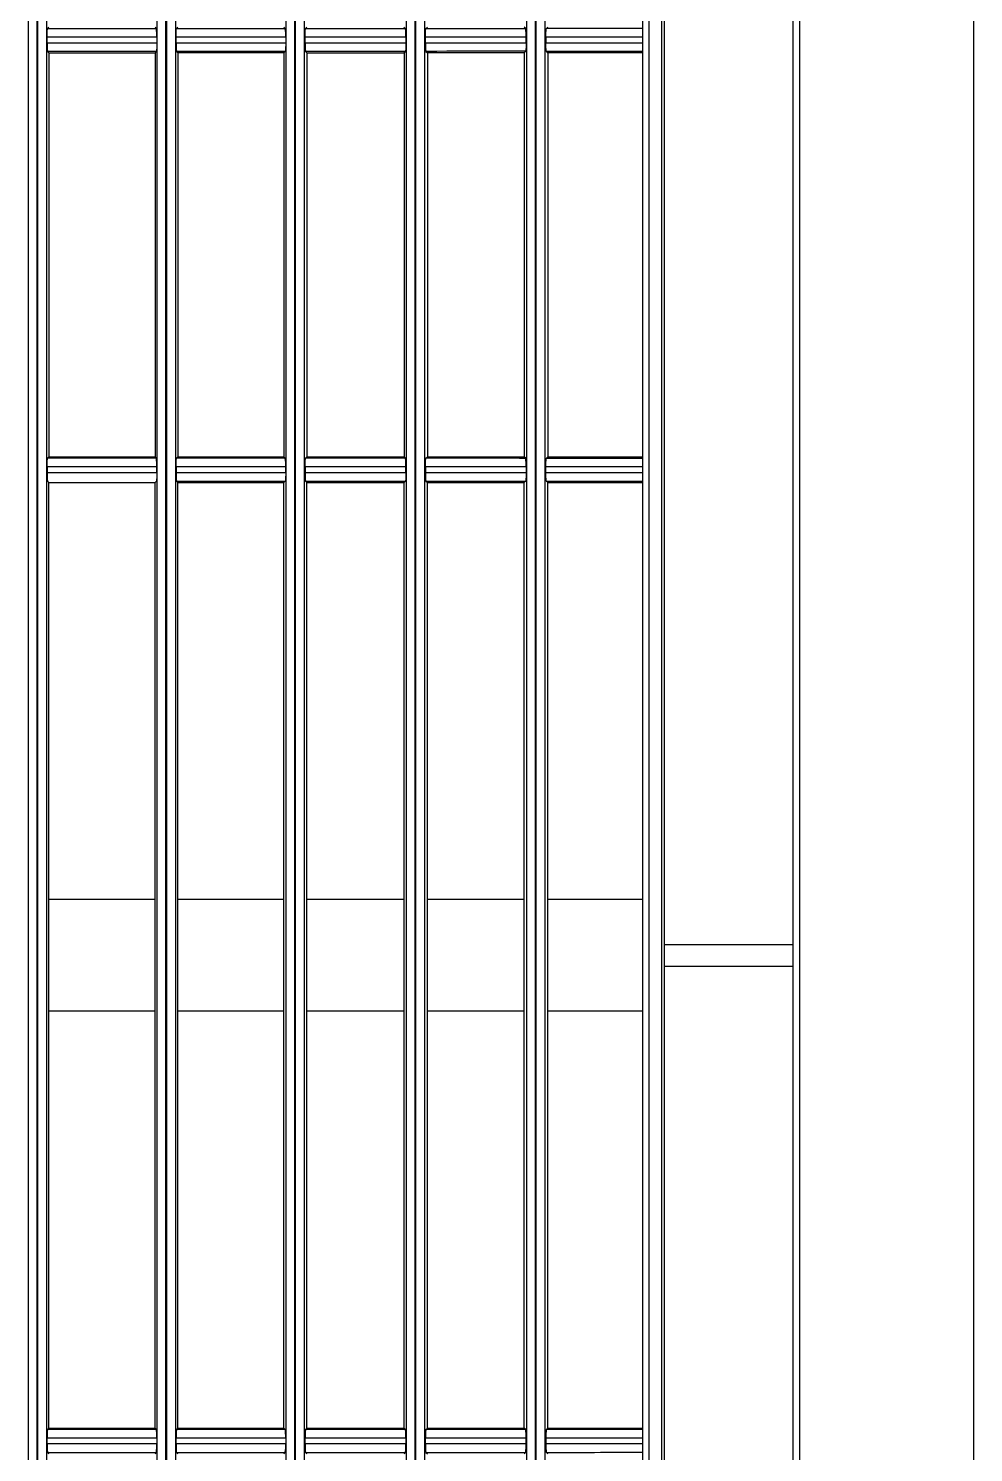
# Model space of a CAD drawing. Header units: centimetres. Extents: x 31 to 22766, y 238 to 3306.
# Drawn here: x 1274.03 to 1285.03, y 1961.11 to 1977.68 of the extents above; entities that cross this region are included whole.
import ezdxf
from ezdxf.xclip import XClip

# ---------------------------------------------------------------- set-up
doc = ezdxf.new("R2010")
doc.units = ezdxf.units.CM
doc.header["$XCLIPFRAME"] = 0

# ---------------------------------------------------------------- blocks, each defined once
blk = doc.blocks.new('fxaq 2.8 kw iç ünite')
at = {"color": 7, "linetype": 'Continuous', "true_color": 0xffffff}
for p, q in [((11468.52, 4098.561), (11531.12, 4098.561)), ((11468.52, 4098.551), (11531.12, 4098.551)), ((11468.645, 4098.661), (11530.995, 4098.661)), ((11530.995, 4098.451), (11468.645, 4098.451)), ((11494.037, 4098.439), (11494.02, 4098.422)), ((11494.038, 4098.439), (11494.037, 4098.439)), ((11494.04, 4098.44), (11494.038, 4098.439)), ((11494.042, 4098.44), (11494.04, 4098.44)), ((11494.045, 4098.441), (11494.042, 4098.44)), ((11494.05, 4098.441), (11494.045, 4098.441)), ((11494.055, 4098.442), (11494.05, 4098.441)), ((11494.06, 4098.442), (11494.055, 4098.442)), ((11494.067, 4098.443), (11494.06, 4098.442)), ((11494.074, 4098.443), (11494.067, 4098.443)), ((11494.082, 4098.443), (11494.074, 4098.443)), ((11494.09, 4098.443), (11494.082, 4098.443)), ((11494.099, 4098.444), (11494.09, 4098.443)), ((11494.108, 4098.444), (11494.099, 4098.444)), ((11494.117, 4098.444), (11494.108, 4098.444)), ((11494.126, 4098.444), (11494.117, 4098.444)), ((11494.136, 4098.444), (11494.126, 4098.444)), ((11494.136, 4098.444), (11494.204, 4098.444)), ((11494.136, 4098.306), (11494.136, 4098.444)), ((11494.304, 4098.439), (11494.32, 4098.422)), ((11494.32, 4098.422), (11494.32, 4097.188)), ((11494.32, 4098.422), (11505.32, 4098.422)), ((11499.17, 4097.188), (11499.17, 4098.422)), ((11500.47, 4097.188), (11500.47, 4098.422)), ((11505.337, 4098.439), (11505.32, 4098.422)), ((11505.32, 4098.422), (11505.32, 4097.188)), ((11505.504, 4098.444), (11505.436, 4098.444)), ((11505.504, 4098.306), (11505.504, 4098.444)), ((11505.504, 4098.444), (11505.514, 4098.444)), ((11505.514, 4098.444), (11505.524, 4098.444)), ((11505.524, 4098.444), (11505.533, 4098.444)), ((11505.533, 4098.444), (11505.541, 4098.444)), ((11505.541, 4098.444), (11505.55, 4098.443)), ((11505.55, 4098.443), (11505.558, 4098.443)), ((11505.558, 4098.443), (11505.566, 4098.443)), ((11505.566, 4098.443), (11505.573, 4098.443)), ((11505.573, 4098.443), (11505.58, 4098.442)), ((11505.58, 4098.442), (11505.586, 4098.442)), ((11505.586, 4098.442), (11505.591, 4098.441)), ((11505.591, 4098.441), (11505.595, 4098.441)), ((11505.595, 4098.441), (11505.598, 4098.44)), ((11505.598, 4098.44), (11505.601, 4098.44)), ((11505.601, 4098.44), (11505.603, 4098.439)), ((11505.603, 4098.439), (11505.604, 4098.439)), ((11505.604, 4098.439), (11505.62, 4098.422)), ((11510.32, 4098.422), (11505.62, 4098.422)), ((11505.62, 4098.422), (11505.62, 4097.188)), ((11510.337, 4098.439), (11510.32, 4098.422)), ((11510.32, 4098.422), (11510.32, 4098.422)), ((11510.32, 4098.422), (11510.32, 4097.188)), ((11510.337, 4098.302), (11510.337, 4098.439)), ((11510.436, 4098.444), (11510.504, 4098.444)), ((11510.504, 4098.306), (11510.504, 4098.444)), ((11510.504, 4098.444), (11510.514, 4098.444)), ((11510.514, 4098.444), (11510.524, 4098.444)), ((11510.524, 4098.444), (11510.533, 4098.444)), ((11510.533, 4098.444), (11510.541, 4098.444)), ((11510.541, 4098.444), (11510.55, 4098.443)), ((11510.55, 4098.443), (11510.558, 4098.443)), ((11510.558, 4098.443), (11510.566, 4098.443)), ((11510.566, 4098.443), (11510.573, 4098.443)), ((11510.573, 4098.443), (11510.58, 4098.442)), ((11510.58, 4098.442), (11510.586, 4098.442)), ((11510.586, 4098.442), (11510.591, 4098.441)), ((11510.591, 4098.441), (11510.595, 4098.441)), ((11510.595, 4098.441), (11510.598, 4098.44)), ((11510.598, 4098.44), (11510.601, 4098.44)), ((11510.601, 4098.44), (11510.603, 4098.439)), ((11510.603, 4098.439), (11510.604, 4098.439)), ((11510.604, 4098.439), (11510.604, 4098.302)), ((11510.604, 4098.439), (11510.62, 4098.422)), ((11494.136, 4098.175), (11494.136, 4098.306)), ((11505.504, 4098.175), (11505.504, 4098.306)), ((11510.337, 4098.172), (11510.337, 4098.302)), ((11510.504, 4098.175), (11510.504, 4098.306)), ((11510.604, 4098.302), (11510.604, 4098.172)), ((11494.136, 4098.049), (11494.136, 4098.175)), ((11494.136, 4097.925), (11494.136, 4098.049)), ((11505.504, 4098.049), (11505.504, 4098.175)), ((11505.504, 4097.925), (11505.504, 4098.049)), ((11510.337, 4098.047), (11510.337, 4098.172)), ((11510.337, 4097.924), (11510.337, 4098.047)), ((11510.504, 4098.049), (11510.504, 4098.175)), ((11510.504, 4097.925), (11510.504, 4098.049)), ((11510.604, 4098.172), (11510.604, 4098.047)), ((11510.604, 4098.047), (11510.604, 4097.924)), ((11494.136, 4097.804), (11494.136, 4097.925)), ((11505.504, 4097.804), (11505.504, 4097.925)), ((11510.337, 4097.804), (11510.337, 4097.924)), ((11510.504, 4097.804), (11510.504, 4097.925)), ((11510.604, 4097.924), (11510.604, 4097.804)), ((11494.136, 4097.682), (11494.136, 4097.804)), ((11494.137, 4097.559), (11494.136, 4097.682)), ((11505.504, 4097.682), (11505.504, 4097.804)), ((11505.504, 4097.559), (11505.504, 4097.682)), ((11510.337, 4097.683), (11510.337, 4097.804)), ((11510.337, 4097.561), (11510.337, 4097.683)), ((11510.504, 4097.682), (11510.504, 4097.804)), ((11510.504, 4097.559), (11510.504, 4097.682)), ((11510.604, 4097.804), (11510.604, 4097.683)), ((11510.604, 4097.683), (11510.604, 4097.561)), ((11494.137, 4097.433), (11494.137, 4097.559)), ((11505.504, 4097.433), (11505.504, 4097.559)), ((11510.337, 4097.436), (11510.337, 4097.561)), ((11510.504, 4097.433), (11510.504, 4097.559)), ((11510.604, 4097.561), (11510.604, 4097.436)), ((11494.137, 4097.303), (11494.137, 4097.433)), ((11505.504, 4097.303), (11505.504, 4097.433)), ((11510.337, 4097.307), (11510.337, 4097.436)), ((11510.504, 4097.303), (11510.504, 4097.433)), ((11510.604, 4097.436), (11510.604, 4097.307)), ((11494.02, 4097.188), (11494.037, 4097.172)), ((11494.137, 4097.167), (11494.137, 4097.303)), ((11494.32, 4097.188), (11494.304, 4097.172)), ((11494.32, 4097.188), (11505.32, 4097.188)), ((11505.32, 4097.188), (11505.337, 4097.172)), ((11505.504, 4097.167), (11505.504, 4097.303)), ((11505.62, 4097.188), (11505.604, 4097.172)), ((11510.32, 4097.188), (11505.62, 4097.188)), ((11510.32, 4097.188), (11510.32, 4097.188)), ((11510.32, 4097.188), (11510.337, 4097.172)), ((11510.337, 4097.172), (11510.337, 4097.307)), ((11510.504, 4097.167), (11510.504, 4097.303)), ((11510.604, 4097.307), (11510.604, 4097.172)), ((11510.62, 4097.188), (11510.604, 4097.172)), ((11468.52, 4097.061), (11531.12, 4097.061)), ((11468.52, 4097.051), (11531.12, 4097.051)), ((11468.645, 4097.161), (11530.995, 4097.161)), ((11494.204, 4097.167), (11494.137, 4097.167)), ((11494.204, 4097.167), (11494.214, 4097.167)), ((11494.214, 4097.167), (11494.223, 4097.167)), ((11494.223, 4097.167), (11494.232, 4097.167)), ((11494.232, 4097.167), (11494.241, 4097.167)), ((11494.241, 4097.167), (11494.25, 4097.167)), ((11494.25, 4097.167), (11494.258, 4097.168)), ((11494.258, 4097.168), (11494.266, 4097.168)), ((11494.266, 4097.168), (11494.273, 4097.168)), ((11494.273, 4097.168), (11494.28, 4097.169)), ((11494.28, 4097.169), (11494.286, 4097.169)), ((11494.286, 4097.169), (11494.291, 4097.169)), ((11494.291, 4097.169), (11494.295, 4097.17)), ((11494.295, 4097.17), (11494.298, 4097.17)), ((11494.298, 4097.17), (11494.301, 4097.171)), ((11494.301, 4097.171), (11494.303, 4097.171)), ((11494.303, 4097.171), (11494.304, 4097.172)), ((11505.338, 4097.171), (11505.337, 4097.172)), ((11505.34, 4097.171), (11505.338, 4097.171)), ((11505.342, 4097.17), (11505.34, 4097.171)), ((11505.346, 4097.17), (11505.342, 4097.17)), ((11505.35, 4097.169), (11505.346, 4097.17)), ((11505.355, 4097.169), (11505.35, 4097.169)), ((11505.361, 4097.169), (11505.355, 4097.169)), ((11505.367, 4097.168), (11505.361, 4097.169)), ((11505.375, 4097.168), (11505.367, 4097.168)), ((11505.383, 4097.168), (11505.375, 4097.168)), ((11505.391, 4097.167), (11505.383, 4097.168)), ((11505.399, 4097.167), (11505.391, 4097.167)), ((11505.408, 4097.167), (11505.399, 4097.167)), ((11505.417, 4097.167), (11505.408, 4097.167)), ((11505.427, 4097.167), (11505.417, 4097.167)), ((11505.437, 4097.167), (11505.427, 4097.167)), ((11505.437, 4097.167), (11505.504, 4097.167)), ((11510.338, 4097.171), (11510.337, 4097.172)), ((11510.34, 4097.171), (11510.338, 4097.171)), ((11510.342, 4097.17), (11510.34, 4097.171)), ((11510.346, 4097.17), (11510.342, 4097.17)), ((11510.35, 4097.169), (11510.346, 4097.17)), ((11510.355, 4097.169), (11510.35, 4097.169)), ((11510.361, 4097.169), (11510.355, 4097.169)), ((11510.367, 4097.168), (11510.361, 4097.169)), ((11510.375, 4097.168), (11510.367, 4097.168)), ((11510.383, 4097.168), (11510.375, 4097.168)), ((11510.391, 4097.167), (11510.383, 4097.168)), ((11510.399, 4097.167), (11510.391, 4097.167)), ((11510.408, 4097.167), (11510.399, 4097.167)), ((11510.417, 4097.167), (11510.408, 4097.167)), ((11510.427, 4097.167), (11510.417, 4097.167)), ((11510.437, 4097.167), (11510.427, 4097.167)), ((11510.504, 4097.167), (11510.437, 4097.167)), ((11530.995, 4096.951), (11468.645, 4096.951)), ((11494.037, 4096.938), (11494.02, 4096.921)), ((11494.038, 4096.938), (11494.037, 4096.938)), ((11494.04, 4096.939), (11494.038, 4096.938)), ((11494.042, 4096.939), (11494.04, 4096.939)), ((11494.046, 4096.94), (11494.042, 4096.939)), ((11494.05, 4096.94), (11494.046, 4096.94)), ((11494.055, 4096.941), (11494.05, 4096.94)), ((11494.06, 4096.941), (11494.055, 4096.941)), ((11494.067, 4096.941), (11494.06, 4096.941)), ((11494.074, 4096.942), (11494.067, 4096.941)), ((11494.082, 4096.942), (11494.074, 4096.942)), ((11494.09, 4096.942), (11494.082, 4096.942)), ((11494.099, 4096.942), (11494.09, 4096.942)), ((11494.108, 4096.943), (11494.099, 4096.942)), ((11494.117, 4096.943), (11494.108, 4096.943)), ((11494.126, 4096.943), (11494.117, 4096.943)), ((11494.137, 4096.943), (11494.126, 4096.943)), ((11494.137, 4096.805), (11494.137, 4096.943)), ((11494.137, 4096.943), (11494.204, 4096.943)), ((11494.304, 4096.938), (11494.32, 4096.921)), ((11494.32, 4096.921), (11505.32, 4096.921)), ((11494.32, 4096.921), (11494.32, 4095.689)), ((11499.17, 4095.689), (11499.17, 4096.921)), ((11500.47, 4095.689), (11500.47, 4096.921)), ((11505.337, 4096.938), (11505.32, 4096.921)), ((11505.32, 4096.921), (11505.32, 4095.689)), ((11505.504, 4096.943), (11505.437, 4096.943)), ((11505.504, 4096.943), (11505.514, 4096.943)), ((11505.504, 4096.805), (11505.504, 4096.943)), ((11505.514, 4096.943), (11505.524, 4096.943)), ((11505.524, 4096.943), (11505.533, 4096.943)), ((11505.533, 4096.943), (11505.541, 4096.942)), ((11505.541, 4096.942), (11505.55, 4096.942)), ((11505.55, 4096.942), (11505.558, 4096.942)), ((11505.558, 4096.942), (11505.566, 4096.942)), ((11505.566, 4096.942), (11505.574, 4096.941)), ((11505.574, 4096.941), (11505.58, 4096.941)), ((11505.58, 4096.941), (11505.586, 4096.941)), ((11505.586, 4096.941), (11505.591, 4096.94)), ((11505.591, 4096.94), (11505.595, 4096.94)), ((11505.595, 4096.94), (11505.598, 4096.939)), ((11505.598, 4096.939), (11505.601, 4096.939)), ((11505.601, 4096.939), (11505.602, 4096.938)), ((11505.602, 4096.938), (11505.604, 4096.938)), ((11505.604, 4096.938), (11505.62, 4096.921)), ((11505.62, 4096.921), (11505.62, 4095.689)), ((11510.32, 4096.921), (11505.62, 4096.921)), ((11510.337, 4096.938), (11510.32, 4096.921)), ((11510.32, 4096.921), (11510.32, 4096.921)), ((11510.32, 4096.788), (11510.32, 4096.921)), ((11510.337, 4096.801), (11510.337, 4096.938)), ((11510.437, 4096.943), (11510.504, 4096.943)), ((11510.504, 4096.805), (11510.504, 4096.943)), ((11510.504, 4096.943), (11510.514, 4096.943)), ((11510.514, 4096.943), (11510.524, 4096.943)), ((11510.524, 4096.943), (11510.533, 4096.943)), ((11510.533, 4096.943), (11510.541, 4096.942)), ((11510.541, 4096.942), (11510.55, 4096.942)), ((11510.55, 4096.942), (11510.558, 4096.942)), ((11510.558, 4096.942), (11510.566, 4096.942)), ((11510.566, 4096.942), (11510.574, 4096.941)), ((11510.574, 4096.941), (11510.58, 4096.941)), ((11510.58, 4096.941), (11510.586, 4096.941)), ((11510.586, 4096.941), (11510.591, 4096.94)), ((11510.591, 4096.94), (11510.595, 4096.94)), ((11510.595, 4096.94), (11510.598, 4096.939)), ((11510.598, 4096.939), (11510.601, 4096.939)), ((11510.601, 4096.939), (11510.602, 4096.938)), ((11510.602, 4096.938), (11510.604, 4096.938)), ((11510.604, 4096.938), (11510.604, 4096.801)), ((11510.604, 4096.938), (11510.62, 4096.921)), ((11494.137, 4096.674), (11494.137, 4096.805)), ((11505.504, 4096.674), (11505.504, 4096.805)), ((11510.32, 4096.661), (11510.32, 4096.788)), ((11510.337, 4096.671), (11510.337, 4096.801)), ((11510.504, 4096.674), (11510.504, 4096.805)), ((11510.604, 4096.801), (11510.604, 4096.671)), ((11494.137, 4096.547), (11494.137, 4096.674)), ((11494.137, 4096.424), (11494.137, 4096.547)), ((11505.504, 4096.547), (11505.504, 4096.674)), ((11505.504, 4096.424), (11505.504, 4096.547)), ((11510.32, 4096.539), (11510.32, 4096.661)), ((11510.32, 4096.42), (11510.32, 4096.539)), ((11510.337, 4096.546), (11510.337, 4096.671)), ((11510.337, 4096.423), (11510.337, 4096.546)), ((11510.504, 4096.547), (11510.504, 4096.674)), ((11510.504, 4096.424), (11510.504, 4096.547)), ((11510.604, 4096.671), (11510.604, 4096.546)), ((11510.604, 4096.546), (11510.604, 4096.423)), ((11494.137, 4096.303), (11494.137, 4096.424)), ((11505.504, 4096.303), (11505.504, 4096.424)), ((11510.32, 4096.303), (11510.32, 4096.42)), ((11510.337, 4096.303), (11510.337, 4096.423)), ((11510.504, 4096.303), (11510.504, 4096.424)), ((11510.604, 4096.423), (11510.604, 4096.303)), ((11494.137, 4096.181), (11494.137, 4096.303)), ((11505.504, 4096.181), (11505.504, 4096.303)), ((11510.32, 4096.185), (11510.32, 4096.303)), ((11510.337, 4096.182), (11510.337, 4096.303)), ((11510.504, 4096.181), (11510.504, 4096.303)), ((11510.604, 4096.303), (11510.604, 4096.182)), ((11494.137, 4096.059), (11494.137, 4096.181)), ((11494.137, 4095.933), (11494.137, 4096.059)), ((11505.504, 4096.059), (11505.504, 4096.181)), ((11505.504, 4095.933), (11505.504, 4096.059)), ((11510.32, 4096.067), (11510.32, 4096.185)), ((11510.32, 4095.946), (11510.32, 4096.067)), ((11510.337, 4096.06), (11510.337, 4096.182)), ((11510.337, 4095.936), (11510.337, 4096.06)), ((11510.504, 4096.059), (11510.504, 4096.181)), ((11510.504, 4095.933), (11510.504, 4096.059)), ((11510.604, 4096.182), (11510.604, 4096.06)), ((11510.604, 4096.06), (11510.604, 4095.936)), ((11494.137, 4095.803), (11494.137, 4095.933)), ((11505.504, 4095.803), (11505.504, 4095.933)), ((11510.32, 4095.82), (11510.32, 4095.946)), ((11510.337, 4095.807), (11510.337, 4095.936)), ((11510.504, 4095.803), (11510.504, 4095.933)), ((11510.604, 4095.936), (11510.604, 4095.807)), ((11494.137, 4095.667), (11494.137, 4095.803)), ((11505.504, 4095.667), (11505.504, 4095.803)), ((11510.32, 4095.689), (11510.32, 4095.82)), ((11510.337, 4095.672), (11510.337, 4095.807)), ((11510.504, 4095.667), (11510.504, 4095.803)), ((11510.604, 4095.807), (11510.604, 4095.672)), ((11468.52, 4095.561), (11531.12, 4095.561)), ((11468.52, 4095.551), (11531.12, 4095.551)), ((11468.645, 4095.661), (11530.995, 4095.661)), ((11494.02, 4095.689), (11494.037, 4095.672)), ((11494.204, 4095.667), (11494.137, 4095.667)), ((11494.204, 4095.667), (11494.214, 4095.667)), ((11494.214, 4095.667), (11494.223, 4095.667)), ((11494.223, 4095.667), (11494.232, 4095.667)), ((11494.232, 4095.667), (11494.241, 4095.667)), ((11494.241, 4095.667), (11494.25, 4095.668)), ((11494.25, 4095.668), (11494.258, 4095.668)), ((11494.258, 4095.668), (11494.266, 4095.668)), ((11494.266, 4095.668), (11494.273, 4095.669)), ((11494.273, 4095.669), (11494.28, 4095.669)), ((11494.28, 4095.669), (11494.285, 4095.669)), ((11494.285, 4095.669), (11494.29, 4095.67)), ((11494.29, 4095.67), (11494.295, 4095.67)), ((11494.295, 4095.67), (11494.298, 4095.671)), ((11494.298, 4095.671), (11494.3, 4095.671)), ((11494.3, 4095.671), (11494.302, 4095.672)), ((11494.302, 4095.672), (11494.304, 4095.672)), ((11494.32, 4095.689), (11494.304, 4095.672)), ((11494.32, 4095.689), (11505.32, 4095.689)), ((11505.32, 4095.689), (11505.337, 4095.672)), ((11505.338, 4095.672), (11505.337, 4095.672)), ((11505.34, 4095.671), (11505.338, 4095.672)), ((11505.343, 4095.671), (11505.34, 4095.671)), ((11505.346, 4095.67), (11505.343, 4095.671)), ((11505.35, 4095.67), (11505.346, 4095.67)), ((11505.355, 4095.669), (11505.35, 4095.67)), ((11505.361, 4095.669), (11505.355, 4095.669)), ((11505.368, 4095.669), (11505.361, 4095.669)), ((11505.375, 4095.668), (11505.368, 4095.669)), ((11505.383, 4095.668), (11505.375, 4095.668)), ((11505.391, 4095.668), (11505.383, 4095.668)), ((11505.399, 4095.667), (11505.391, 4095.668)), ((11505.408, 4095.667), (11505.399, 4095.667)), ((11505.417, 4095.667), (11505.408, 4095.667)), ((11505.427, 4095.667), (11505.417, 4095.667)), ((11505.437, 4095.667), (11505.427, 4095.667)), ((11505.437, 4095.667), (11505.504, 4095.667)), ((11505.62, 4095.689), (11505.604, 4095.672)), ((11510.32, 4095.689), (11505.62, 4095.689)), ((11510.32, 4095.689), (11510.337, 4095.672)), ((11510.32, 4095.689), (11510.32, 4095.689)), ((11510.338, 4095.672), (11510.337, 4095.672)), ((11510.34, 4095.671), (11510.338, 4095.672)), ((11510.343, 4095.671), (11510.34, 4095.671)), ((11510.346, 4095.67), (11510.343, 4095.671)), ((11510.35, 4095.67), (11510.346, 4095.67)), ((11510.355, 4095.669), (11510.35, 4095.67)), ((11510.361, 4095.669), (11510.355, 4095.669)), ((11510.368, 4095.669), (11510.361, 4095.669)), ((11510.375, 4095.668), (11510.368, 4095.669)), ((11510.383, 4095.668), (11510.375, 4095.668)), ((11510.391, 4095.668), (11510.383, 4095.668)), ((11510.399, 4095.667), (11510.391, 4095.668)), ((11510.408, 4095.667), (11510.399, 4095.667)), ((11510.417, 4095.667), (11510.408, 4095.667)), ((11510.427, 4095.667), (11510.417, 4095.667)), ((11510.437, 4095.667), (11510.427, 4095.667)), ((11510.504, 4095.667), (11510.437, 4095.667)), ((11510.621, 4095.689), (11510.604, 4095.672)), ((11530.995, 4095.451), (11468.645, 4095.451)), ((11494.037, 4095.436), (11494.02, 4095.419)), ((11494.038, 4095.437), (11494.037, 4095.436)), ((11494.04, 4095.437), (11494.038, 4095.437)), ((11494.043, 4095.438), (11494.04, 4095.437)), ((11494.046, 4095.438), (11494.043, 4095.438)), ((11494.05, 4095.439), (11494.046, 4095.438)), ((11494.055, 4095.439), (11494.05, 4095.439)), ((11494.06, 4095.44), (11494.055, 4095.439)), ((11494.067, 4095.44), (11494.06, 4095.44)), ((11494.074, 4095.44), (11494.067, 4095.44)), ((11494.082, 4095.441), (11494.074, 4095.44)), ((11494.09, 4095.441), (11494.082, 4095.441)), ((11494.099, 4095.441), (11494.09, 4095.441)), ((11494.108, 4095.441), (11494.099, 4095.441)), ((11494.117, 4095.442), (11494.108, 4095.441)), ((11494.127, 4095.442), (11494.117, 4095.442)), ((11494.137, 4095.442), (11494.127, 4095.442)), ((11494.137, 4095.442), (11494.204, 4095.442)), ((11494.137, 4095.315), (11494.137, 4095.442)), ((11494.303, 4095.436), (11494.32, 4095.419)), ((11494.32, 4095.419), (11505.32, 4095.419)), ((11494.32, 4095.419), (11494.32, 4094.289)), ((11499.17, 4094.289), (11499.17, 4095.419)), ((11500.47, 4094.289), (11500.47, 4095.419)), ((11505.337, 4095.436), (11505.32, 4095.419)), ((11505.32, 4095.419), (11505.32, 4094.289)), ((11505.504, 4095.442), (11505.437, 4095.442)), ((11505.504, 4095.315), (11505.504, 4095.442)), ((11505.504, 4095.442), (11505.514, 4095.442)), ((11505.514, 4095.442), (11505.524, 4095.442)), ((11505.524, 4095.442), (11505.533, 4095.441)), ((11505.533, 4095.441), (11505.541, 4095.441)), ((11505.541, 4095.441), (11505.55, 4095.441)), ((11505.55, 4095.441), (11505.558, 4095.441)), ((11505.558, 4095.441), (11505.566, 4095.44)), ((11505.566, 4095.44), (11505.574, 4095.44)), ((11505.574, 4095.44), (11505.58, 4095.44)), ((11505.58, 4095.44), (11505.586, 4095.439)), ((11505.586, 4095.439), (11505.591, 4095.439)), ((11505.591, 4095.439), (11505.595, 4095.438)), ((11505.595, 4095.438), (11505.598, 4095.438)), ((11505.598, 4095.438), (11505.6, 4095.437)), ((11505.6, 4095.437), (11505.602, 4095.437)), ((11505.602, 4095.437), (11505.603, 4095.436)), ((11505.603, 4095.436), (11505.62, 4095.419)), ((11510.32, 4095.419), (11505.62, 4095.419)), ((11505.62, 4095.419), (11505.62, 4094.289)), ((11510.337, 4095.436), (11510.32, 4095.419)), ((11510.32, 4095.419), (11510.32, 4095.419)), ((11510.32, 4095.419), (11510.32, 4094.29)), ((11510.337, 4095.311), (11510.337, 4095.436)), ((11510.437, 4095.442), (11510.504, 4095.442)), ((11510.504, 4095.315), (11510.504, 4095.442)), ((11510.504, 4095.442), (11510.514, 4095.442)), ((11510.514, 4095.442), (11510.524, 4095.442)), ((11510.524, 4095.442), (11510.533, 4095.441)), ((11510.533, 4095.441), (11510.541, 4095.441)), ((11510.541, 4095.441), (11510.55, 4095.441)), ((11510.55, 4095.441), (11510.558, 4095.441)), ((11510.558, 4095.441), (11510.566, 4095.44)), ((11510.566, 4095.44), (11510.574, 4095.44)), ((11510.574, 4095.44), (11510.58, 4095.44)), ((11510.58, 4095.44), (11510.586, 4095.439)), ((11510.586, 4095.439), (11510.591, 4095.439)), ((11510.591, 4095.439), (11510.595, 4095.438)), ((11510.595, 4095.438), (11510.598, 4095.438)), ((11510.598, 4095.438), (11510.6, 4095.437)), ((11510.6, 4095.437), (11510.602, 4095.437)), ((11510.602, 4095.437), (11510.603, 4095.436)), ((11510.603, 4095.436), (11510.603, 4095.311)), ((11510.603, 4095.436), (11510.621, 4095.419)), ((11494.137, 4095.194), (11494.137, 4095.315)), ((11505.504, 4095.194), (11505.504, 4095.315)), ((11510.337, 4095.191), (11510.337, 4095.311)), ((11510.504, 4095.194), (11510.504, 4095.315)), ((11510.603, 4095.311), (11510.603, 4095.191)), ((11494.137, 4095.077), (11494.137, 4095.194)), ((11494.137, 4094.964), (11494.137, 4095.077)), ((11505.504, 4095.077), (11505.504, 4095.194)), ((11505.504, 4094.964), (11505.504, 4095.077)), ((11510.337, 4095.075), (11510.337, 4095.191)), ((11510.337, 4094.963), (11510.337, 4095.075)), ((11510.504, 4095.077), (11510.504, 4095.194)), ((11510.504, 4094.964), (11510.504, 4095.077)), ((11510.603, 4095.191), (11510.603, 4095.075)), ((11510.603, 4095.075), (11510.603, 4094.963)), ((11494.137, 4094.852), (11494.137, 4094.964)), ((11505.503, 4094.852), (11505.504, 4094.964)), ((11510.337, 4094.852), (11510.337, 4094.963)), ((11510.503, 4094.852), (11510.504, 4094.964)), ((11510.603, 4094.963), (11510.603, 4094.852)), ((11494.137, 4094.74), (11494.137, 4094.852)), ((11494.137, 4094.627), (11494.137, 4094.74)), ((11505.503, 4094.74), (11505.503, 4094.852)), ((11505.503, 4094.627), (11505.503, 4094.74)), ((11510.337, 4094.741), (11510.337, 4094.852)), ((11510.337, 4094.629), (11510.337, 4094.741)), ((11510.503, 4094.74), (11510.503, 4094.852)), ((11510.503, 4094.627), (11510.503, 4094.74)), ((11510.603, 4094.852), (11510.603, 4094.741)), ((11510.603, 4094.741), (11510.603, 4094.629)), ((11494.137, 4094.512), (11494.137, 4094.627)), ((11505.503, 4094.512), (11505.503, 4094.627)), ((11510.337, 4094.515), (11510.337, 4094.629)), ((11510.503, 4094.512), (11510.503, 4094.627)), ((11510.603, 4094.629), (11510.603, 4094.515)), ((11494.137, 4094.392), (11494.137, 4094.512)), ((11494.137, 4094.268), (11494.137, 4094.392)), ((11505.503, 4094.392), (11505.503, 4094.512)), ((11505.503, 4094.268), (11505.503, 4094.392)), ((11510.337, 4094.397), (11510.337, 4094.515)), ((11510.337, 4094.273), (11510.337, 4094.397)), ((11510.503, 4094.392), (11510.503, 4094.512)), ((11510.503, 4094.268), (11510.503, 4094.392)), ((11510.603, 4094.515), (11510.603, 4094.397)), ((11510.603, 4094.397), (11510.603, 4094.273)), ((11468.645, 4094.261), (11530.995, 4094.261)), ((11494.02, 4094.289), (11494.037, 4094.273)), ((11494.203, 4094.268), (11494.137, 4094.268)), ((11494.203, 4094.268), (11494.214, 4094.268)), ((11494.214, 4094.268), (11494.223, 4094.268)), ((11494.223, 4094.268), (11494.232, 4094.268)), ((11494.232, 4094.268), (11494.241, 4094.268)), ((11494.241, 4094.268), (11494.25, 4094.268)), ((11494.25, 4094.268), (11494.258, 4094.268)), ((11494.258, 4094.268), (11494.266, 4094.269)), ((11494.266, 4094.269), (11494.273, 4094.269)), ((11494.273, 4094.269), (11494.279, 4094.269)), ((11494.279, 4094.269), (11494.285, 4094.27)), ((11494.285, 4094.27), (11494.29, 4094.27)), ((11494.29, 4094.27), (11494.294, 4094.271)), ((11494.294, 4094.271), (11494.298, 4094.271)), ((11494.298, 4094.271), (11494.3, 4094.272)), ((11494.3, 4094.272), (11494.302, 4094.272)), ((11494.302, 4094.272), (11494.303, 4094.273)), ((11494.32, 4094.289), (11494.303, 4094.273)), ((11494.32, 4094.289), (11505.32, 4094.289)), ((11505.32, 4094.289), (11505.337, 4094.273)), ((11505.339, 4094.272), (11505.337, 4094.273)), ((11505.341, 4094.272), (11505.339, 4094.272)), ((11505.343, 4094.271), (11505.341, 4094.272)), ((11505.346, 4094.271), (11505.343, 4094.271)), ((11505.35, 4094.27), (11505.346, 4094.271)), ((11505.355, 4094.27), (11505.35, 4094.27)), ((11505.361, 4094.269), (11505.355, 4094.27)), ((11505.368, 4094.269), (11505.361, 4094.269)), ((11505.375, 4094.269), (11505.368, 4094.269)), ((11505.383, 4094.268), (11505.375, 4094.269)), ((11505.391, 4094.268), (11505.383, 4094.268)), ((11505.4, 4094.268), (11505.391, 4094.268)), ((11505.408, 4094.268), (11505.4, 4094.268)), ((11505.417, 4094.268), (11505.408, 4094.268)), ((11505.427, 4094.268), (11505.417, 4094.268)), ((11505.437, 4094.268), (11505.427, 4094.268)), ((11505.437, 4094.268), (11505.503, 4094.268)), ((11505.62, 4094.289), (11505.603, 4094.273)), ((11510.32, 4094.289), (11505.62, 4094.289)), ((11510.32, 4094.289), (11510.32, 4094.29)), ((11510.32, 4094.29), (11510.337, 4094.273)), ((11510.339, 4094.272), (11510.337, 4094.273)), ((11510.341, 4094.272), (11510.339, 4094.272)), ((11510.343, 4094.271), (11510.341, 4094.272)), ((11510.346, 4094.271), (11510.343, 4094.271)), ((11510.35, 4094.27), (11510.346, 4094.271)), ((11510.355, 4094.27), (11510.35, 4094.27)), ((11510.361, 4094.269), (11510.355, 4094.27)), ((11510.368, 4094.269), (11510.361, 4094.269)), ((11510.375, 4094.269), (11510.368, 4094.269)), ((11510.383, 4094.268), (11510.375, 4094.269)), ((11510.391, 4094.268), (11510.383, 4094.268)), ((11510.4, 4094.268), (11510.391, 4094.268)), ((11510.408, 4094.268), (11510.4, 4094.268)), ((11510.417, 4094.268), (11510.408, 4094.268)), ((11510.427, 4094.268), (11510.417, 4094.268)), ((11510.437, 4094.268), (11510.427, 4094.268)), ((11510.503, 4094.268), (11510.437, 4094.268)), ((11510.621, 4094.29), (11510.603, 4094.273)), ((11468.52, 4094.161), (11531.12, 4094.161)), ((11468.52, 4094.151), (11531.12, 4094.151)), ((11530.995, 4094.051), (11468.645, 4094.051)), ((11494.039, 4094.036), (11494.037, 4094.035)), ((11494.041, 4094.036), (11494.039, 4094.036)), ((11494.043, 4094.037), (11494.041, 4094.036)), ((11494.046, 4094.037), (11494.043, 4094.037)), ((11494.05, 4094.038), (11494.046, 4094.037)), ((11494.055, 4094.038), (11494.05, 4094.038)), ((11494.06, 4094.038), (11494.055, 4094.038)), ((11494.067, 4094.039), (11494.06, 4094.038)), ((11494.074, 4094.039), (11494.067, 4094.039)), ((11494.082, 4094.039), (11494.074, 4094.039)), ((11494.09, 4094.04), (11494.082, 4094.039)), ((11494.099, 4094.04), (11494.09, 4094.04)), ((11494.108, 4094.04), (11494.099, 4094.04)), ((11494.117, 4094.04), (11494.108, 4094.04)), ((11494.127, 4094.04), (11494.117, 4094.04)), ((11494.137, 4094.04), (11494.127, 4094.04)), ((11494.137, 4094.04), (11494.203, 4094.04)), ((11494.137, 4093.914), (11494.137, 4094.04)), ((11505.503, 4094.04), (11505.437, 4094.04)), ((11505.503, 4094.04), (11505.514, 4094.04)), ((11505.503, 4093.914), (11505.503, 4094.04)), ((11505.514, 4094.04), (11505.523, 4094.04)), ((11505.523, 4094.04), (11505.533, 4094.04)), ((11505.533, 4094.04), (11505.541, 4094.04)), ((11505.541, 4094.04), (11505.55, 4094.04)), ((11505.55, 4094.04), (11505.559, 4094.039)), ((11505.559, 4094.039), (11505.566, 4094.039)), ((11505.566, 4094.039), (11505.574, 4094.039)), ((11505.574, 4094.039), (11505.58, 4094.038)), ((11505.58, 4094.038), (11505.586, 4094.038)), ((11505.586, 4094.038), (11505.591, 4094.038)), ((11505.591, 4094.038), (11505.594, 4094.037)), ((11505.594, 4094.037), (11505.598, 4094.037)), ((11505.598, 4094.037), (11505.6, 4094.036)), ((11505.6, 4094.036), (11505.602, 4094.036)), ((11505.602, 4094.036), (11505.603, 4094.035)), ((11510.437, 4094.04), (11510.503, 4094.04)), ((11510.503, 4093.914), (11510.503, 4094.04)), ((11510.503, 4094.04), (11510.514, 4094.04)), ((11510.514, 4094.04), (11510.523, 4094.04)), ((11510.523, 4094.04), (11510.533, 4094.04)), ((11510.533, 4094.04), (11510.541, 4094.04)), ((11510.541, 4094.04), (11510.55, 4094.04)), ((11510.55, 4094.04), (11510.559, 4094.039)), ((11510.559, 4094.039), (11510.566, 4094.039)), ((11510.566, 4094.039), (11510.574, 4094.039)), ((11510.574, 4094.039), (11510.58, 4094.038)), ((11510.58, 4094.038), (11510.586, 4094.038)), ((11510.586, 4094.038), (11510.591, 4094.038)), ((11510.591, 4094.038), (11510.594, 4094.037)), ((11510.594, 4094.037), (11510.598, 4094.037)), ((11510.598, 4094.037), (11510.6, 4094.036)), ((11510.6, 4094.036), (11510.602, 4094.036)), ((11510.602, 4094.036), (11510.603, 4094.035)), ((11494.037, 4094.035), (11494.02, 4094.018)), ((11494.137, 4093.793), (11494.137, 4093.914)), ((11494.303, 4094.035), (11494.32, 4094.018)), ((11494.32, 4094.018), (11505.32, 4094.018)), ((11494.32, 4094.018), (11494.32, 4092.89)), ((11499.17, 4092.89), (11499.17, 4094.018)), ((11500.47, 4092.89), (11500.47, 4094.018)), ((11505.337, 4094.035), (11505.32, 4094.018)), ((11505.32, 4094.018), (11505.32, 4092.89)), ((11505.503, 4093.793), (11505.503, 4093.914)), ((11505.603, 4094.035), (11505.62, 4094.018)), ((11505.62, 4094.018), (11505.62, 4092.89)), ((11510.32, 4094.018), (11505.62, 4094.018)), ((11510.337, 4094.035), (11510.32, 4094.017)), ((11510.32, 4094.018), (11510.32, 4094.017)), ((11510.32, 4092.891), (11510.32, 4094.017)), ((11510.337, 4093.909), (11510.337, 4094.035)), ((11510.338, 4093.79), (11510.337, 4093.909)), ((11510.503, 4093.793), (11510.503, 4093.914)), ((11510.603, 4094.035), (11510.603, 4093.909)), ((11510.603, 4094.035), (11510.621, 4094.017)), ((11510.603, 4093.909), (11510.603, 4093.79)), ((11494.137, 4093.676), (11494.137, 4093.793)), ((11505.503, 4093.676), (11505.503, 4093.793)), ((11510.338, 4093.674), (11510.338, 4093.79)), ((11510.503, 4093.676), (11510.503, 4093.793)), ((11510.603, 4093.79), (11510.603, 4093.674)), ((11494.137, 4093.563), (11494.137, 4093.676)), ((11494.137, 4093.451), (11494.137, 4093.563)), ((11505.503, 4093.563), (11505.503, 4093.676)), ((11505.503, 4093.451), (11505.503, 4093.563)), ((11510.338, 4093.562), (11510.338, 4093.674)), ((11510.338, 4093.451), (11510.338, 4093.562)), ((11510.503, 4093.563), (11510.503, 4093.676)), ((11510.503, 4093.451), (11510.503, 4093.563)), ((11510.603, 4093.674), (11510.603, 4093.562)), ((11510.603, 4093.562), (11510.603, 4093.451)), ((11494.137, 4093.34), (11494.137, 4093.451)), ((11505.503, 4093.34), (11505.503, 4093.451)), ((11510.338, 4093.341), (11510.338, 4093.451)), ((11510.503, 4093.34), (11510.503, 4093.451)), ((11510.603, 4093.451), (11510.603, 4093.341)), ((11494.138, 4093.227), (11494.137, 4093.34)), ((11494.138, 4093.112), (11494.138, 4093.227)), ((11505.503, 4093.227), (11505.503, 4093.34)), ((11505.503, 4093.112), (11505.503, 4093.227)), ((11510.338, 4093.229), (11510.338, 4093.341)), ((11510.338, 4093.115), (11510.338, 4093.229)), ((11510.503, 4093.227), (11510.503, 4093.34)), ((11510.503, 4093.112), (11510.503, 4093.227)), ((11510.603, 4093.341), (11510.603, 4093.229)), ((11510.603, 4093.229), (11510.603, 4093.115)), ((11494.138, 4092.993), (11494.138, 4093.112)), ((11505.503, 4092.993), (11505.503, 4093.112)), ((11510.338, 4092.997), (11510.338, 4093.115)), ((11510.503, 4092.993), (11510.503, 4093.112)), ((11510.603, 4093.115), (11510.603, 4092.997)), ((11494.038, 4092.873), (11494.02, 4092.89)), ((11494.138, 4092.868), (11494.138, 4092.993)), ((11494.303, 4092.873), (11494.32, 4092.89)), ((11494.32, 4092.89), (11505.32, 4092.89)), ((11505.338, 4092.873), (11505.32, 4092.89)), ((11505.503, 4092.868), (11505.503, 4092.993)), ((11505.603, 4092.873), (11505.62, 4092.89)), ((11510.32, 4092.89), (11505.62, 4092.89)), ((11510.338, 4092.873), (11510.32, 4092.891)), ((11510.32, 4092.89), (11510.32, 4092.891)), ((11510.338, 4092.873), (11510.338, 4092.997)), ((11510.503, 4092.868), (11510.503, 4092.993)), ((11510.603, 4092.997), (11510.603, 4092.873)), ((11510.603, 4092.873), (11510.621, 4092.891)), ((11468.52, 4092.761), (11531.12, 4092.761)), ((11468.52, 4092.751), (11531.12, 4092.751)), ((11468.645, 4092.861), (11530.995, 4092.861)), ((11494.138, 4092.868), (11494.203, 4092.868)), ((11494.203, 4092.868), (11494.213, 4092.868)), ((11494.213, 4092.868), (11494.223, 4092.868)), ((11494.223, 4092.868), (11494.232, 4092.868)), ((11494.232, 4092.868), (11494.241, 4092.868)), ((11494.241, 4092.868), (11494.249, 4092.869)), ((11494.249, 4092.869), (11494.258, 4092.869)), ((11494.258, 4092.869), (11494.266, 4092.869)), ((11494.266, 4092.869), (11494.273, 4092.87)), ((11494.273, 4092.87), (11494.279, 4092.87)), ((11494.279, 4092.87), (11494.285, 4092.87)), ((11494.285, 4092.87), (11494.29, 4092.871)), ((11494.29, 4092.871), (11494.294, 4092.871)), ((11494.294, 4092.871), (11494.297, 4092.872)), ((11494.297, 4092.872), (11494.3, 4092.872)), ((11494.3, 4092.872), (11494.301, 4092.873)), ((11494.301, 4092.873), (11494.303, 4092.873)), ((11505.339, 4092.873), (11505.338, 4092.873)), ((11505.341, 4092.872), (11505.339, 4092.873)), ((11505.343, 4092.872), (11505.341, 4092.872)), ((11505.347, 4092.871), (11505.343, 4092.872)), ((11505.351, 4092.871), (11505.347, 4092.871)), ((11505.355, 4092.87), (11505.351, 4092.871)), ((11505.361, 4092.87), (11505.355, 4092.87)), ((11505.368, 4092.87), (11505.361, 4092.87)), ((11505.375, 4092.869), (11505.368, 4092.87)), ((11505.383, 4092.869), (11505.375, 4092.869)), ((11505.391, 4092.869), (11505.383, 4092.869)), ((11505.4, 4092.868), (11505.391, 4092.869)), ((11505.409, 4092.868), (11505.4, 4092.868)), ((11505.418, 4092.868), (11505.409, 4092.868)), ((11505.427, 4092.868), (11505.418, 4092.868)), ((11505.438, 4092.868), (11505.427, 4092.868)), ((11505.503, 4092.868), (11505.438, 4092.868)), ((11510.339, 4092.873), (11510.338, 4092.873)), ((11510.341, 4092.872), (11510.339, 4092.873)), ((11510.343, 4092.872), (11510.341, 4092.872)), ((11510.347, 4092.871), (11510.343, 4092.872)), ((11510.351, 4092.871), (11510.347, 4092.871)), ((11510.355, 4092.87), (11510.351, 4092.871)), ((11510.361, 4092.87), (11510.355, 4092.87)), ((11510.368, 4092.87), (11510.361, 4092.87)), ((11510.375, 4092.869), (11510.368, 4092.87)), ((11510.383, 4092.869), (11510.375, 4092.869)), ((11510.391, 4092.869), (11510.383, 4092.869)), ((11510.4, 4092.868), (11510.391, 4092.869)), ((11510.409, 4092.868), (11510.4, 4092.868)), ((11510.418, 4092.868), (11510.409, 4092.868)), ((11510.427, 4092.868), (11510.418, 4092.868)), ((11510.438, 4092.868), (11510.427, 4092.868)), ((11510.438, 4092.868), (11510.503, 4092.868)), ((11530.996, 4092.651), (11468.645, 4092.651)), ((11494.02, 4092.615), (11494.038, 4092.633)), ((11494.039, 4092.634), (11494.038, 4092.633)), ((11494.041, 4092.635), (11494.039, 4092.634)), ((11494.043, 4092.635), (11494.041, 4092.635)), ((11494.046, 4092.636), (11494.043, 4092.635)), ((11494.05, 4092.636), (11494.046, 4092.636)), ((11494.055, 4092.636), (11494.05, 4092.636)), ((11494.061, 4092.637), (11494.055, 4092.636)), ((11494.067, 4092.637), (11494.061, 4092.637)), ((11494.074, 4092.638), (11494.067, 4092.637)), ((11494.082, 4092.638), (11494.074, 4092.638)), ((11494.09, 4092.638), (11494.082, 4092.638)), ((11494.099, 4092.639), (11494.09, 4092.638)), ((11494.108, 4092.639), (11494.099, 4092.639)), ((11494.117, 4092.639), (11494.108, 4092.639)), ((11494.127, 4092.639), (11494.117, 4092.639)), ((11494.138, 4092.639), (11494.127, 4092.639)), ((11494.203, 4092.639), (11494.138, 4092.639)), ((11494.138, 4092.517), (11494.138, 4092.639)), ((11494.213, 4092.639), (11494.203, 4092.639)), ((11494.223, 4092.639), (11494.213, 4092.639)), ((11494.232, 4092.639), (11494.223, 4092.639)), ((11494.241, 4092.639), (11494.232, 4092.639)), ((11494.25, 4092.638), (11494.241, 4092.639)), ((11494.259, 4092.638), (11494.25, 4092.638)), ((11494.266, 4092.638), (11494.259, 4092.638)), ((11494.274, 4092.637), (11494.266, 4092.638)), ((11494.28, 4092.637), (11494.274, 4092.637)), ((11494.286, 4092.636), (11494.28, 4092.637)), ((11494.29, 4092.636), (11494.286, 4092.636)), ((11494.294, 4092.636), (11494.29, 4092.636)), ((11494.297, 4092.635), (11494.294, 4092.636)), ((11494.3, 4092.635), (11494.297, 4092.635)), ((11494.301, 4092.634), (11494.3, 4092.635)), ((11494.303, 4092.633), (11494.301, 4092.634)), ((11494.32, 4092.615), (11494.303, 4092.633)), ((11494.32, 4092.615), (11494.32, 4091.511)), ((11494.32, 4092.615), (11505.32, 4092.615)), ((11499.17, 4091.511), (11499.17, 4092.615)), ((11500.47, 4091.511), (11500.47, 4092.615)), ((11505.32, 4092.615), (11505.338, 4092.633)), ((11505.32, 4092.615), (11505.32, 4091.511)), ((11505.338, 4092.633), (11505.339, 4092.634)), ((11505.339, 4092.634), (11505.341, 4092.635)), ((11505.341, 4092.635), (11505.343, 4092.635)), ((11505.343, 4092.635), (11505.346, 4092.636)), ((11505.346, 4092.636), (11505.35, 4092.636)), ((11505.35, 4092.636), (11505.355, 4092.636)), ((11505.355, 4092.636), (11505.361, 4092.637)), ((11505.361, 4092.637), (11505.367, 4092.637)), ((11505.367, 4092.637), (11505.374, 4092.638)), ((11505.374, 4092.638), (11505.382, 4092.638)), ((11505.382, 4092.638), (11505.39, 4092.638)), ((11505.39, 4092.638), (11505.399, 4092.639)), ((11505.399, 4092.639), (11505.408, 4092.639)), ((11505.408, 4092.639), (11505.417, 4092.639)), ((11505.417, 4092.639), (11505.427, 4092.639)), ((11505.427, 4092.639), (11505.438, 4092.639)), ((11505.438, 4092.639), (11505.503, 4092.639)), ((11505.503, 4092.639), (11505.513, 4092.639)), ((11505.503, 4092.517), (11505.503, 4092.639)), ((11505.513, 4092.639), (11505.523, 4092.639)), ((11505.523, 4092.639), (11505.532, 4092.639)), ((11505.532, 4092.639), (11505.541, 4092.639)), ((11505.541, 4092.639), (11505.55, 4092.638)), ((11505.55, 4092.638), (11505.559, 4092.638)), ((11505.559, 4092.638), (11505.566, 4092.638)), ((11505.566, 4092.638), (11505.574, 4092.637)), ((11505.574, 4092.637), (11505.58, 4092.637)), ((11505.58, 4092.637), (11505.586, 4092.636)), ((11505.586, 4092.636), (11505.59, 4092.636)), ((11505.59, 4092.636), (11505.594, 4092.636)), ((11505.594, 4092.636), (11505.597, 4092.635)), ((11505.597, 4092.635), (11505.599, 4092.635)), ((11505.599, 4092.635), (11505.601, 4092.634)), ((11505.601, 4092.634), (11505.603, 4092.633)), ((11505.62, 4092.615), (11505.603, 4092.633)), ((11510.319, 4092.615), (11505.62, 4092.615)), ((11505.62, 4092.615), (11505.62, 4091.511)), ((11510.319, 4092.615), (11510.32, 4092.615)), ((11510.32, 4092.615), (11510.338, 4092.633)), ((11510.32, 4092.496), (11510.32, 4092.615)), ((11510.338, 4092.633), (11510.339, 4092.634)), ((11510.339, 4092.634), (11510.341, 4092.635)), ((11510.341, 4092.635), (11510.343, 4092.635)), ((11510.343, 4092.635), (11510.346, 4092.636)), ((11510.346, 4092.636), (11510.35, 4092.636)), ((11510.35, 4092.636), (11510.355, 4092.636)), ((11510.355, 4092.636), (11510.361, 4092.637)), ((11510.361, 4092.637), (11510.367, 4092.637)), ((11510.367, 4092.637), (11510.374, 4092.638)), ((11510.374, 4092.638), (11510.382, 4092.638)), ((11510.382, 4092.638), (11510.39, 4092.638)), ((11510.39, 4092.638), (11510.399, 4092.639)), ((11510.399, 4092.639), (11510.408, 4092.639)), ((11510.408, 4092.639), (11510.417, 4092.639)), ((11510.417, 4092.639), (11510.427, 4092.639)), ((11510.427, 4092.639), (11510.438, 4092.639)), ((11510.503, 4092.639), (11510.438, 4092.639)), ((11510.503, 4092.517), (11510.503, 4092.639)), ((11510.503, 4092.639), (11510.513, 4092.639)), ((11510.513, 4092.639), (11510.523, 4092.639)), ((11510.523, 4092.639), (11510.532, 4092.639)), ((11510.532, 4092.639), (11510.541, 4092.639)), ((11510.541, 4092.639), (11510.55, 4092.638)), ((11510.55, 4092.638), (11510.559, 4092.638)), ((11510.559, 4092.638), (11510.566, 4092.638)), ((11510.566, 4092.638), (11510.574, 4092.637)), ((11510.574, 4092.637), (11510.58, 4092.637)), ((11510.58, 4092.637), (11510.586, 4092.636)), ((11510.586, 4092.636), (11510.59, 4092.636)), ((11510.59, 4092.636), (11510.594, 4092.636)), ((11510.594, 4092.636), (11510.597, 4092.635)), ((11510.597, 4092.635), (11510.599, 4092.635)), ((11510.599, 4092.635), (11510.601, 4092.634)), ((11510.601, 4092.634), (11510.603, 4092.633)), ((11510.621, 4092.615), (11510.603, 4092.633)), ((11494.138, 4092.401), (11494.138, 4092.517)), ((11494.138, 4092.288), (11494.138, 4092.401)), ((11505.503, 4092.401), (11505.503, 4092.517)), ((11505.503, 4092.288), (11505.503, 4092.401)), ((11510.32, 4092.382), (11510.32, 4092.496)), ((11510.32, 4092.272), (11510.32, 4092.382)), ((11510.503, 4092.401), (11510.503, 4092.517)), ((11510.503, 4092.288), (11510.503, 4092.401)), ((11494.138, 4092.179), (11494.138, 4092.288)), ((11505.503, 4092.179), (11505.503, 4092.288)), ((11510.32, 4092.165), (11510.32, 4092.272)), ((11510.503, 4092.179), (11510.503, 4092.288)), ((11494.138, 4092.072), (11494.138, 4092.179)), ((11494.138, 4091.964), (11494.138, 4092.072)), ((11505.503, 4092.072), (11505.503, 4092.179)), ((11505.503, 4091.964), (11505.503, 4092.072)), ((11510.32, 4092.06), (11510.32, 4092.165)), ((11510.32, 4091.955), (11510.32, 4092.06)), ((11510.503, 4092.072), (11510.503, 4092.179)), ((11510.503, 4091.964), (11510.503, 4092.072)), ((11494.138, 4091.856), (11494.138, 4091.964)), ((11505.503, 4091.856), (11505.503, 4091.964)), ((11510.32, 4091.849), (11510.32, 4091.955)), ((11510.503, 4091.856), (11510.503, 4091.964)), ((11494.138, 4091.745), (11494.138, 4091.856)), ((11494.138, 4091.631), (11494.138, 4091.745)), ((11505.502, 4091.745), (11505.503, 4091.856)), ((11505.502, 4091.631), (11505.502, 4091.745)), ((11510.32, 4091.741), (11510.32, 4091.849)), ((11510.32, 4091.628), (11510.32, 4091.741)), ((11510.502, 4091.745), (11510.503, 4091.856)), ((11510.502, 4091.631), (11510.502, 4091.745)), ((11494.138, 4091.511), (11494.138, 4091.631)), ((11505.502, 4091.511), (11505.502, 4091.631)), ((11510.32, 4091.511), (11510.32, 4091.628)), ((11510.502, 4091.511), (11510.502, 4091.631)), ((11531.02, 4091.439), (11468.62, 4091.439)), ((11468.645, 4091.511), (11530.995, 4091.511)), ((11466.852, 4091.288), (11542.988, 4091.288)), ((11531.04, 4091.261), (11468.6, 4091.261)), ((11499.695, 4091.261), (11499.695, 4089.761)), ((11499.945, 4091.261), (11499.945, 4089.761)), ((11469.143, 4089.761), (11530.388, 4089.761)), ((11530.388, 4089.685), (11469.143, 4089.685)), ((11543.498, 4087.661), (11466.342, 4087.661))]:
    blk.add_line(p, q, dxfattribs=at)
for centre, radius, start, end in [((43823.39, 4102.544), 32329.353, 180.007275, 180.009521), ((11494.218, 4097.733), 0.712, 83.0524, 91.1095), ((-22375.842, 4102.69), 33870.046, 359.990656, 359.992817), ((-21026.068, 4102.572), 32520.372, 359.990486, 359.992718), ((11505.423, 4097.733), 0.712, 88.8905, 96.9476), ((45375.49, 4102.69), 33870.054, 180.007183, 180.009344), ((-20823.749, 4102.544), 32329.353, 359.990479, 359.992725), ((11510.423, 4097.733), 0.712, 88.8905, 96.9476), ((45380.472, 4102.69), 33870.036, 180.007183, 180.009344), ((11494.123, 4097.881), 0.714, 263.1001, 271.1285), ((11505.518, 4097.881), 0.714, 268.8715, 276.8999), ((11510.518, 4097.881), 0.714, 268.8715, 276.8999), ((39573.236, 4101.896), 28079.199, 180.010116, 180.012699), ((-18877.577, 4102.253), 30371.781, 359.987576, 359.989983), ((11494.217, 4096.233), 0.71, 82.9983, 91.0695), ((-16584.665, 4101.895), 28078.969, 359.987301, 359.989884), ((11505.423, 4096.233), 0.71, 88.9305, 97.0017), ((39584.306, 4101.895), 28078.97, 180.010116, 180.012699), ((41877.217, 4102.253), 30371.781, 180.010017, 180.012424), ((-16573.595, 4101.896), 28079.199, 359.987301, 359.989884), ((11510.423, 4096.233), 0.71, 88.9305, 97.0017), ((41882.24, 4102.253), 30371.803, 180.010017, 180.012424), ((11494.123, 4096.38), 0.714, 263.0606, 271.0953), ((11505.517, 4096.38), 0.714, 268.9047, 276.9394), ((11510.517, 4096.38), 0.714, 268.9047, 276.9394), ((35578.594, 4101.062), 24084.557, 180.013383, 180.016151), ((-15255.048, 4101.64), 26749.252, 359.984208, 359.986723), ((11494.216, 4094.733), 0.709, 82.9299, 91.0163), ((-12602.179, 4101.065), 24096.484, 359.98385, 359.986617), ((11505.424, 4094.733), 0.709, 88.9837, 97.0701), ((35601.822, 4101.065), 24096.486, 180.013383, 180.01615), ((38254.688, 4101.64), 26749.252, 180.013277, 180.015792), ((-12578.953, 4101.062), 24084.557, 359.983849, 359.986617), ((11510.424, 4094.733), 0.709, 88.9837, 97.0701), ((38259.681, 4101.64), 26749.245, 180.013277, 180.015792), ((11494.124, 4094.98), 0.713, 263.0111, 271.0532), ((11505.516, 4094.98), 0.713, 268.9468, 276.9889), ((11510.516, 4094.98), 0.713, 268.9468, 276.9889), ((11494.215, 4093.333), 0.708, 82.8515, 90.9523), ((-11244.56, 4100.724), 22738.764, 359.980205, 359.983159), ((11505.425, 4093.333), 0.708, 89.0477, 97.1485), ((34244.2, 4100.724), 22738.764, 180.016841, 180.019795), ((11510.425, 4093.333), 0.708, 89.0477, 97.1485), ((34249.195, 4100.724), 22738.759, 180.016841, 180.019795), ((31482.02, 4099.949), 19987.983, 180.016954, 180.020284), ((-8506.678, 4099.954), 20000.982, 359.979717, 359.983045), ((31506.318, 4099.954), 20000.982, 180.016955, 180.020283), ((-8482.379, 4099.949), 19987.983, 359.979716, 359.983046), ((11494.125, 4093.58), 0.712, 262.9481, 270.9984), ((11505.515, 4093.58), 0.712, 269.0016, 277.0519), ((11510.515, 4093.58), 0.712, 269.0016, 277.0519), ((27125.721, 4098.424), 15631.684, 180.021226, 180.025339), ((-7390.267, 4099.61), 18884.471, 359.975428, 359.97885), ((-4172.494, 4098.439), 15666.798, 359.974666, 359.97877), ((27172.135, 4098.439), 15666.798, 180.02123, 180.025334), ((30389.907, 4099.61), 18884.471, 180.02115, 180.024572), ((-4126.081, 4098.424), 15631.684, 359.974661, 359.978774), ((27177.133, 4098.439), 15666.796, 180.02123, 180.025334), ((30394.911, 4099.61), 18884.475, 180.02115, 180.024572), ((-4121.077, 4098.424), 15631.681, 359.974661, 359.978774)]:
    blk.add_arc(centre, radius, start, end, dxfattribs=at)
blk = doc.blocks.new('G$CCD2FF134')
at = {"rotation": 90}
blk.add_blockref('fxaq 2.8 kw iç ünite', (1665.661, -11804.95), dxfattribs=at)

msp = doc.modelspace()

# ---------------------------------------------------------------- block references
ref = msp.add_blockref('G$CCD2FF134', (3707.025, 2272.025))
XClip(ref).set_block_clipping_path([(-3470.0000000001, -1889.9999999982), (349.9999999999, 300.0000000019)])

doc.saveas('drawing.dxf')
